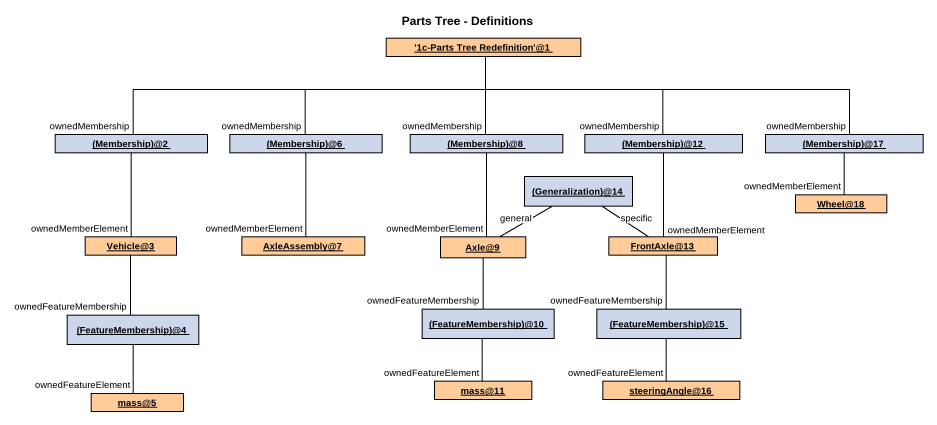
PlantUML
@startuml
title Parts Tree - Definitions
hide circle
hide empty members
object "'1c-Parts Tree Redefinition'@1" as o1c_Parts_Tree_Redefinition_1 #FFCC99
object "(Membership)@2" as Membership_2 #CDD7EB
object "(Membership)@6" as Membership_6 #CDD7EB
object "(Membership)@8" as Membership_8 #CDD7EB
object "(Membership)@12" as Membership_12 #CDD7EB
object "(Membership)@17" as Membership_17 #CDD7EB
object "(Generalization)@14" as Generalization_14 #CDD7EB
object "Wheel@18" as Wheel_18 #FFCC99
object "Vehicle@3" as Vehicle_3 #FFCC99
object "AxleAssembly@7" as AxleAssembly_7 #FFCC99
object "Axle@9" as Axle_9 #FFCC99
object "FrontAxle@13" as FrontAxle_13 #FFCC99
object "(FeatureMembership)@10" as FeatureMembership_10 #CDD7EB
object "(FeatureMembership)@15" as FeatureMembership_15 #CDD7EB
object "(FeatureMembership)@4" as FeatureMembership_4 #CDD7EB
object "mass@11" as mass_11 #FFCC99
object "steeringAngle@16" as steeringAngle_16 #FFCC99
object "mass@5" as mass_5 #FFCC99
o1c_Parts_Tree_Redefinition_1 -left- Membership_2 : ownedMembership
o1c_Parts_Tree_Redefinition_1 -left- Membership_6 : ownedMembership
o1c_Parts_Tree_Redefinition_1 -- Membership_8 : ownedMembership
o1c_Parts_Tree_Redefinition_1 -right- Membership_12 : ownedMembership
o1c_Parts_Tree_Redefinition_1 -right- Membership_17 : ownedMembership
Membership_2 -- Vehicle_3 : ownedMemberElement
Membership_6 -- AxleAssembly_7 : ownedMemberElement
Membership_8 -- Axle_9 : ownedMemberElement
Membership_12 -- FrontAxle_13 : ownedMemberElement
Membership_17 -- Wheel_18 : ownedMemberElement
Vehicle_3 -- FeatureMembership_4 : ownedFeatureMembership
Axle_9 -right- Generalization_14 : general
Axle_9 -- FeatureMembership_10 : ownedFeatureMembership
FrontAxle_13 -up- Generalization_14 : specific
FrontAxle_13 -- FeatureMembership_15 : ownedFeatureMembership
FeatureMembership_10 -- mass_11 : ownedFeatureElement
FeatureMembership_15 -- steeringAngle_16 : ownedFeatureElement
FeatureMembership_4 -- mass_5 : ownedFeatureElement
@enduml
